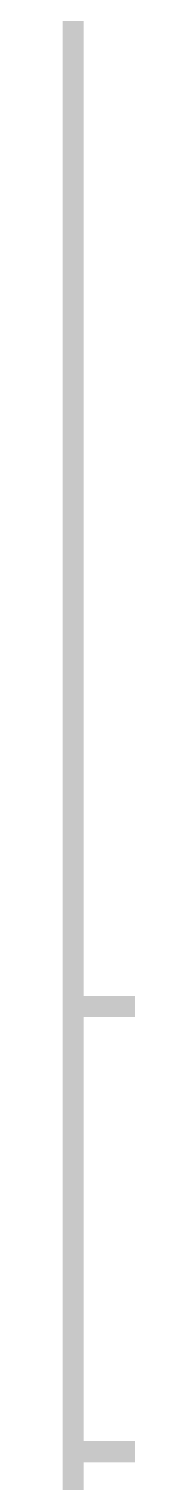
# Model space of a CAD drawing. Header units: millimetres. Extents: x 12 to 126, y 25 to 105.
# Drawn here: x 24.01 to 24.77, y 52.73 to 70.19 of the extents above; entities that cross this region are included whole.
import ezdxf

# ---------------------------------------------------------------- set-up
doc = ezdxf.new("R2010")
doc.units = ezdxf.units.MM
doc.layers.add('KeepOutLayer', color=6, linetype='Continuous')

msp = doc.modelspace()

# ---------------------------------------------------------------- linework, layer by layer
at = {"layer": 'KeepOutLayer'}
for points, const_width in [([(24.13, 24.77), (24.13, 104.77)], 0.25), ([(24.15, 58.44), (31.78, 58.44)], 0.254), ([(24.14, 53.09), (31.78, 53.09)], 0.254)]:
    msp.add_lwpolyline(points, dxfattribs=dict(at, const_width=const_width))
at = {"layer": 'KeepOutLayer', "const_width": 0.127}
for points in [[(24.086, 58.44, 1), (24.213, 58.44, 1)], [(24.077, 53.09, 1), (24.204, 53.09, 1)]]:
    msp.add_lwpolyline(points, format="xyb", close=True, dxfattribs=at)

doc.saveas('drawing.dxf')
